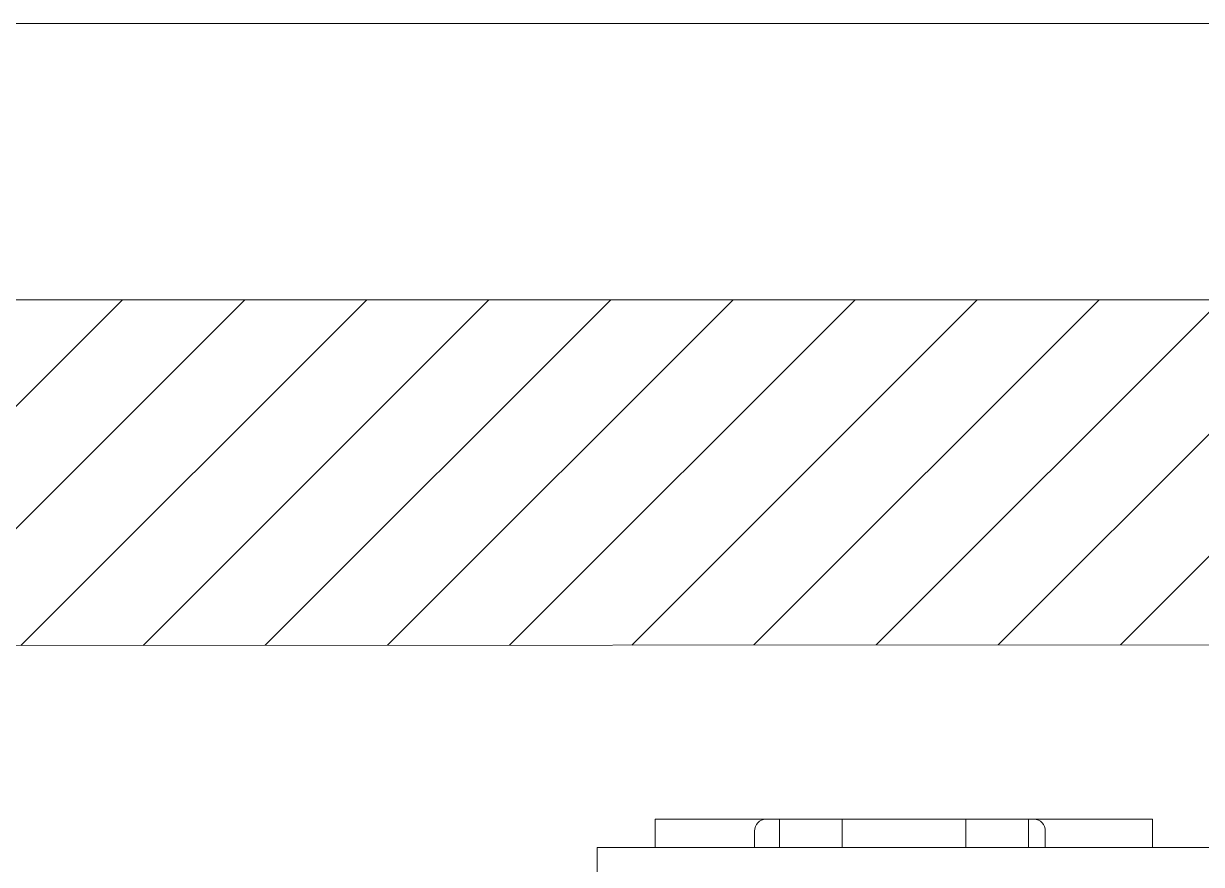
# Model space of a CAD drawing. Header units: inches. Extents: x 1904 to 4208, y 439 to 1413.
# Drawn here: x 3213.3 to 3298.6, y 1095.3 to 1156.2 of the extents above; entities that cross this region are included whole.
import ezdxf

# ---------------------------------------------------------------- set-up
doc = ezdxf.new("R2010")
doc.units = ezdxf.units.IN
doc.header["$MEASUREMENT"] = 0
doc.layers.get('0').update_dxf_attribs({"lineweight": 15})
doc.layers.add('Layer 1', color=7, linetype='Continuous')

# ---------------------------------------------------------------- blocks, each defined once
blk = doc.blocks.new('A$C79F030D7')
at = {"color": 0, "linetype": 'Continuous', "lineweight": 0, "extrusion": (0, 1, -2.22045e-16)}
for p, q in [((-2131.716, -1963.463), (-2483.716, -1963.463)), ((-2157.716, -1983.463), (-2457.716, -1983.463))]:
    blk.add_line(p, q, dxfattribs=at)

msp = doc.modelspace()

# ---------------------------------------------------------------- hatches: boundary and pattern name
at = {"lineweight": 15}
h = msp.add_hatch(dxfattribs=at)
h.set_pattern_fill('ANSI31', color=0, scale=50)
h.set_pattern_definition([(45, (24.8556, 0), (-4.419417, 4.419417), [])])
h.paths.add_polyline_path([(3421.117, 836.478), (3131.218, 836.478), (3131.218, 811.386), (3421.117, 811.573)])
h.paths.add_polyline_path([(3446.117, 1119.689), (3426.132, 1119.689), (3426.132, 1136.189), (3421.117, 1136.189), (3421.117, 811.573), (3446.117, 811.573)])
h.paths.add_polyline_path([(3433.245, 1101.189), (3430.359, 1106.189), (3433.245, 1111.189), (3439.019, 1111.189), (3441.906, 1106.189), (3439.019, 1101.189)], flags=16)
h.paths.add_polyline_path([(3433.132, 1106.189, -1), (3439.132, 1106.189, -1)], flags=0)
h.paths.add_polyline_path([(3433.632, 1106.189, -1), (3438.632, 1106.189, -1)], flags=0)
h.paths.add_polyline_path([(3131.218, 1136.189), (3126.132, 1136.189), (3126.132, 1119.689), (3106.218, 1119.689), (3106.218, 811.386), (3131.218, 811.386), (3131.218, 836.478)])
h.paths.add_polyline_path([(3113.245, 1101.189), (3110.359, 1106.189), (3113.245, 1111.189), (3119.019, 1111.189), (3121.906, 1106.189), (3119.019, 1101.189)], flags=16)
h.paths.add_polyline_path([(3113.132, 1106.189, -1), (3119.132, 1106.189, -1)], flags=0)
h.paths.add_polyline_path([(3113.632, 1106.189, -1), (3118.632, 1106.189, -1)], flags=0)
h.paths.add_polyline_path([(3421.117, 982.002), (3131.218, 982.002), (3131.218, 956.91), (3421.117, 957.096)])
h.paths.add_polyline_path([(3421.117, 1136.189), (3131.218, 1136.189), (3131.218, 1111.097), (3421.117, 1111.284)])
h.paths.add_polyline_path([(3126.132, 1136.189), (3106.218, 1136.189), (3106.218, 1119.689), (3126.132, 1119.689)], flags=17)
h.paths.add_polyline_path([(3112.882, 1131.189, -1), (3119.382, 1131.189, -1)], flags=16)
h.paths.add_polyline_path([(3446.117, 1136.189), (3426.132, 1136.189), (3426.132, 1119.689), (3446.117, 1119.689)], flags=17)
h.paths.add_polyline_path([(3432.882, 1131.189, -1), (3439.382, 1131.189, -1)], flags=16)

# ---------------------------------------------------------------- linework, layer by layer
at = {"color": 0, "lineweight": 15}
for p, q in [((3421.117, 1136.189), (3131.218, 1136.189)), ((3421.117, 1111.284), (3131.218, 1111.097))]:
    msp.add_line(p, q, dxfattribs=at)
at = {"layer": 'Layer 1', "lineweight": 15}
for points, knots in [([(3259.047, 1096.518), (3259.047, 1097.185), (3259.047, 1098.559), (3259.047, 1098.559), (3259.047, 1098.559), (3295.047, 1098.559), (3295.047, 1098.559), (3295.047, 1098.559), (3295.047, 1098.559), (3295.047, 1096.866), (3295.047, 1096.518)], [0.8105894, 0.8105894, 0.8105894, 0.8105894, 1, 1, 1, 1.25, 1.25, 1.25, 1.25, 1.4743022, 1.4743022, 1.4743022, 1.4743022]), ([(3266.241, 1096.518), (3266.241, 1096.881), (3266.241, 1097.703), (3266.241, 1097.703), (3266.241, 1097.703), (3266.241, 1098.175), (3266.608, 1098.561), (3267.058, 1098.561), (3267.058, 1098.561), (3267.058, 1098.561), (3267.058, 1098.561), (3267.058, 1098.561), (3267.058, 1098.561), (3286.477, 1098.561), (3286.477, 1098.561), (3286.477, 1098.561), (3286.927, 1098.561), (3287.295, 1098.175), (3287.295, 1097.703), (3287.295, 1097.703), (3287.295, 1097.703), (3287.295, 1096.996), (3287.295, 1096.518)], [0.6030007, 0.6030007, 0.6030007, 0.6030007, 0.7142857, 0.7142857, 0.7142857, 0.7142857, 0.8571429, 0.8571429, 0.8571429, 0.8571429, 1, 1, 1, 1.1428571, 1.1428571, 1.1428571, 1.1428572, 1.2857143, 1.2857143, 1.2857143, 1.2857143, 1.3802323, 1.3802323, 1.3802323, 1.3802323]), ([(3254.848, 1096.518), (3254.848, 1096.518), (3299.348, 1096.518), (3299.348, 1096.518), (3299.348, 1096.518), (3299.348, 1096.518), (3299.348, 1010.638), (3299.348, 1010.638), (3299.348, 1010.638), (3299.348, 1010.638), (3254.848, 1010.638), (3254.848, 1010.638), (3254.848, 1010.638), (3254.848, 1010.638), (3254.848, 1096.518), (3254.848, 1096.518)], [0, 0, 0, 0, 0.25, 0.25, 0.25, 0.25, 0.5, 0.5, 0.5, 0.5, 0.75, 0.75, 0.75, 0.75, 1, 1, 1, 1])]:
    msp.add_open_spline(points, degree=3, knots=knots, dxfattribs=at)
for points in [[(3268.056, 1098.559), (3268.056, 1098.559), (3268.056, 1096.518), (3268.056, 1096.518)], [(3272.593, 1098.559), (3272.593, 1098.559), (3272.593, 1096.518), (3272.593, 1096.518)], [(3281.547, 1098.559), (3281.547, 1098.559), (3281.547, 1096.518), (3281.547, 1096.518)], [(3286.085, 1098.559), (3286.085, 1098.559), (3286.085, 1096.518), (3286.085, 1096.518)]]:
    msp.add_open_spline(points, degree=3, dxfattribs=at)

# ---------------------------------------------------------------- block references
at = {"color": 0, "lineweight": 15}
msp.add_blockref('A$C79F030D7', (5583.848, 3119.653), dxfattribs=at)

doc.saveas('drawing.dxf')
